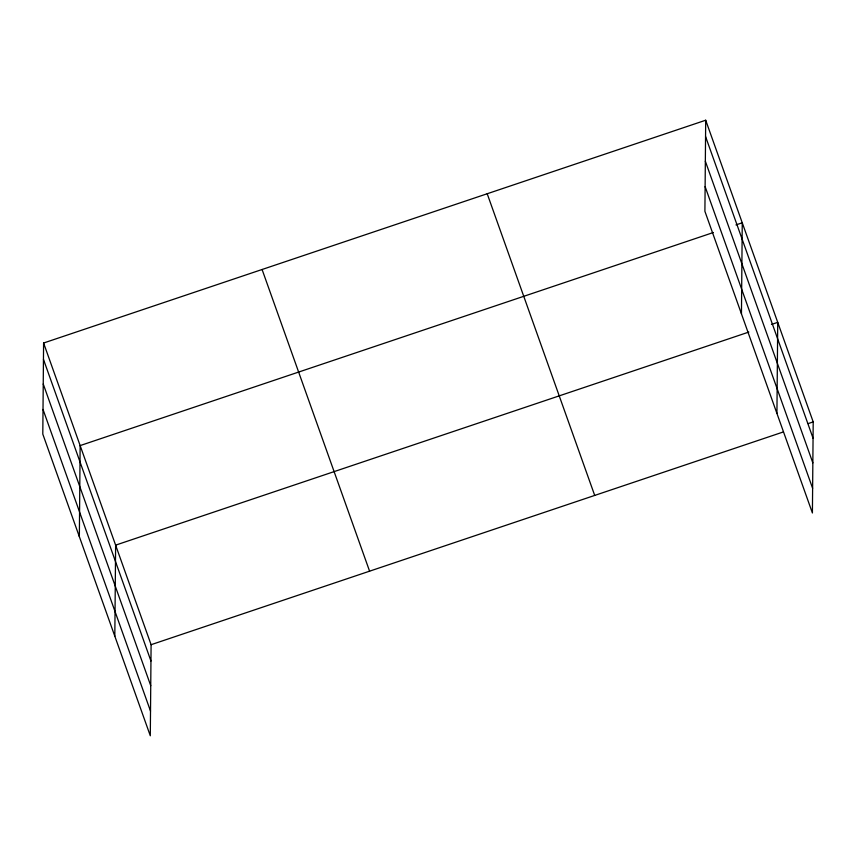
<?xml version="1.0" encoding="UTF-8"?>
<svg xmlns="http://www.w3.org/2000/svg" width="856" height="856" viewBox="0 0 856 856"><rect width="100%" height="100%" fill="white"/><g stroke="black" fill="none" stroke-linecap="round" stroke-linejoin="round"><path stroke-width="1.28" d="M43.592 343.021L42.8 434.099L150.303 735.775L151.095 644.696L43.592 343.021L705.697 120.225L813.2 421.901L812.408 512.979L704.905 211.304L705.697 120.225M79.351 536.669L80.143 445.591L713.369 232.511M114.822 636.222L115.624 545.144L748.84 332.064M741.457 313.874L742.248 222.795L735.967 224.903M776.927 413.427L777.73 322.348L771.449 324.456M151.095 644.696L783.058 432.045M808.182 423.592L813.2 421.901M705.558 136.532L813.061 438.219M705.344 161.206L812.847 462.893M705.119 186.629L812.622 488.305M487.203 193.745L594.706 495.421M262.086 269.501L369.589 571.177M43.453 359.338L150.956 661.014M43.239 384.012L150.742 685.688M43.014 409.425L150.517 711.111"/></g></svg>
